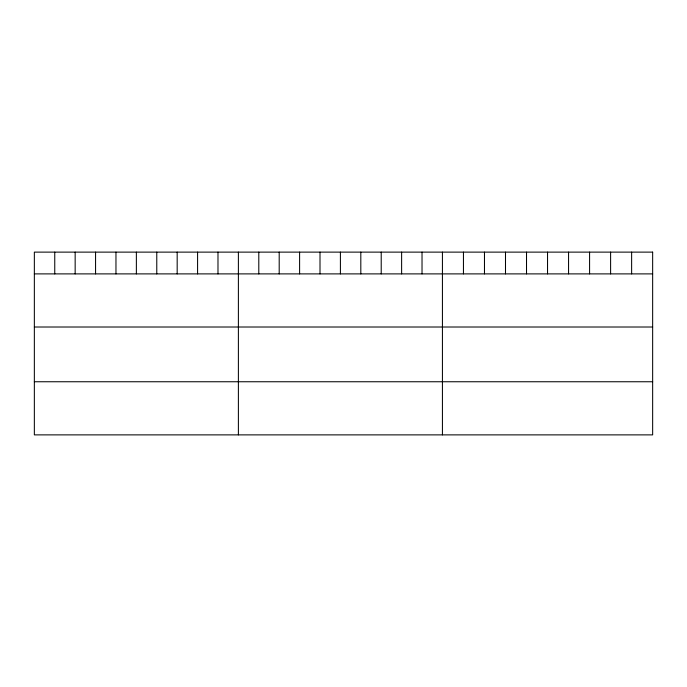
<?xml version="1.0" encoding="UTF-8"?>
<svg xmlns="http://www.w3.org/2000/svg" width="687" height="687" viewBox="0 0 687 687"><rect width="100%" height="100%" fill="white"/><g stroke="black" fill="none" stroke-linecap="round" stroke-linejoin="round"><path stroke-width="1.03" d="M34.35 273.89L652.65 273.89M34.35 327.012L652.65 327.012M34.35 381.749L652.65 381.749M631.628 252.12L631.628 273.89M610.606 252.12L610.606 273.89M589.583 252.12L589.583 273.89M568.561 252.12L568.561 273.89M547.539 252.12L547.539 273.89M526.517 252.12L526.517 273.89M505.495 252.12L505.495 273.89M484.472 252.12L484.472 273.89M463.45 252.12L463.45 273.89M442.428 252.12L442.428 434.88M422.024 252.12L422.024 273.89M401.62 252.12L401.62 273.89M381.216 252.12L381.216 273.89M360.812 252.12L360.812 273.89M340.409 252.12L340.409 273.89M320.005 252.12L320.005 273.89M299.601 252.12L299.601 273.89M279.197 252.12L279.197 273.89M258.793 252.12L258.793 273.89M238.389 252.12L238.389 434.88M217.985 252.12L217.985 273.89M197.581 252.12L197.581 273.89M177.177 252.12L177.177 273.89M156.773 252.12L156.773 273.89M136.37 252.12L136.37 273.89M115.966 252.12L115.966 273.89M95.562 252.12L95.562 273.89M75.158 252.12L75.158 273.89M54.754 252.12L54.754 273.89M652.65 252.12L34.35 252.12L34.35 434.88L652.65 434.88L652.65 252.12"/></g></svg>
